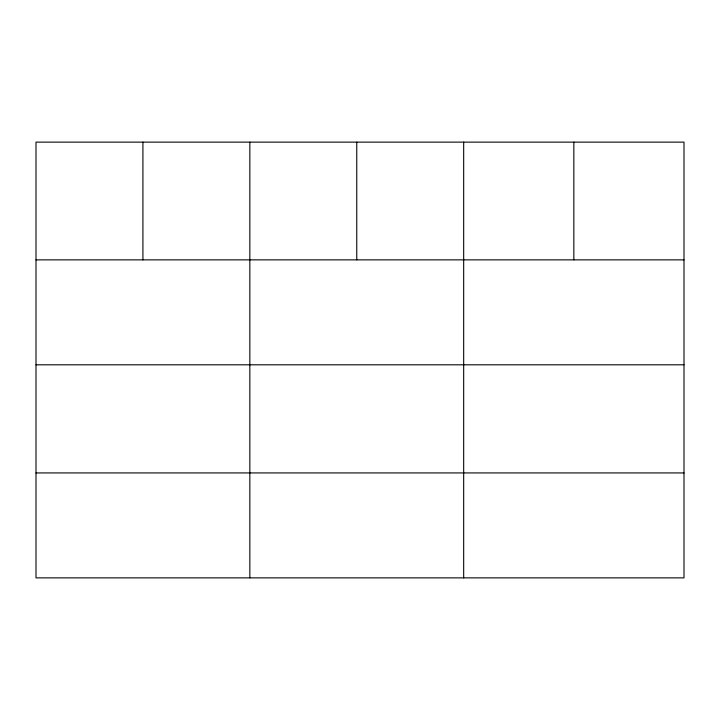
<?xml version="1.0" encoding="UTF-8"?>
<svg xmlns="http://www.w3.org/2000/svg" width="720" height="720" viewBox="0 0 720 720"><rect width="100%" height="100%" fill="white"/><g stroke="black" fill="none" stroke-linecap="round" stroke-linejoin="round"><path stroke-width="1.08" d="M684 364.806L684 142.128L36 142.128L36 577.872L684 577.872L684 364.806L36 364.806M36 259.866L684 259.866M36 472.932L684 472.932M573.84 142.128L573.84 259.866M463.68 142.128L463.68 577.872M356.76 142.128L356.76 259.866M249.84 142.128L249.84 577.872M142.92 142.128L142.92 259.866"/></g></svg>
